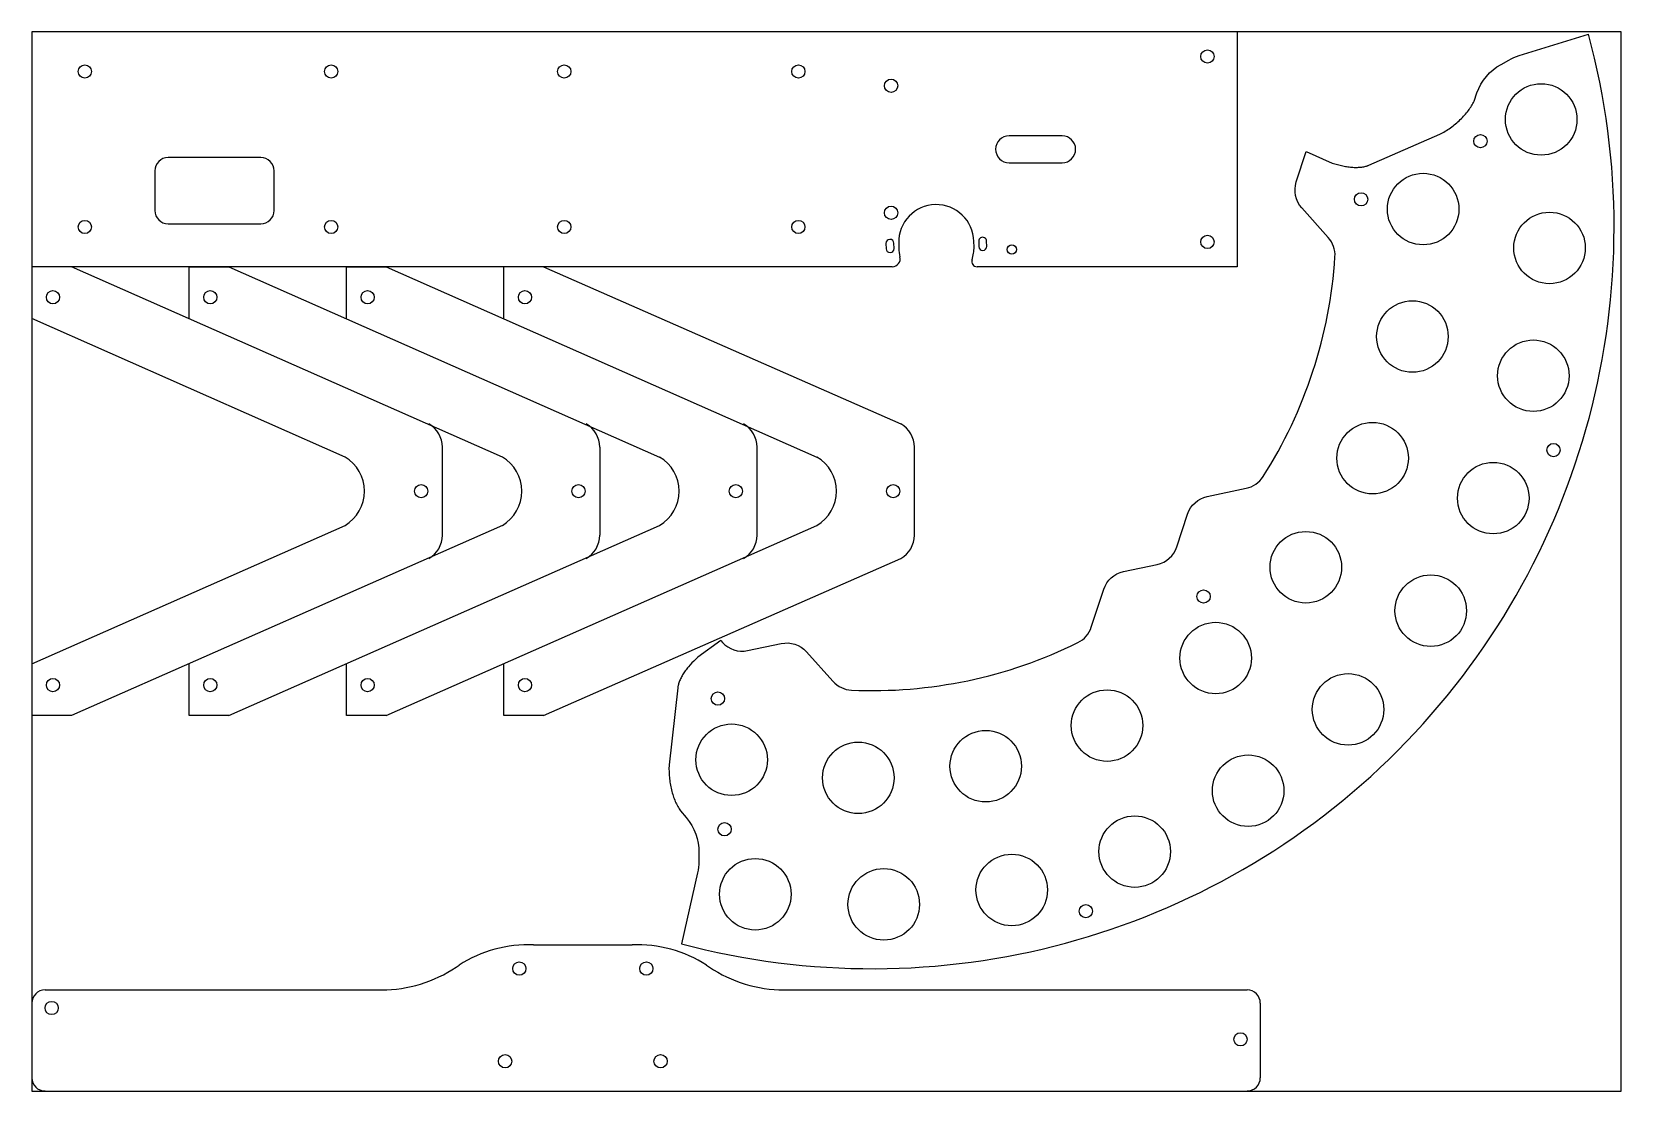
# Model space of a CAD drawing. Header units: millimetres. Extents: x 0 to 600, y 0 to 400.
import ezdxf

# ---------------------------------------------------------------- set-up
doc = ezdxf.new("R2010")
doc.units = ezdxf.units.MM
doc.header["$MEASUREMENT"] = 0
doc.layers.add('Default', color=178, linetype='Continuous', true_color=0x000000)

msp = doc.modelspace()

# ---------------------------------------------------------------- linework, layer by layer
for p, q in [((455, 400), (455, 311.3)), ((327.25, 320.21), (327.3, 318.21)), ((355.69, 318.85), (355.65, 320.85)), ((177.63, 239.45, -6), (15, 311.3, -6)), ((74.39, 311.3, -6), (237.02, 239.45, -6)), ((133.78, 311.3, -6), (296.41, 239.45, -6)), ((177.63, 213.65, -6), (15, 141.8, -6)), ((74.39, 141.8, -6), (237.02, 213.65, -6)), ((189.42, 55.3), (226.61, 55.3)), ((160.2, 46.89), (161.31, 47.65)), ((254.72, 47.65), (255.83, 46.89)), ((5, 38.24), (132.09, 38.24)), ((283.94, 38.24), (458.77, 38.24))]:
    msp.add_line(p, q)
msp.add_lwpolyline([(600, 0), (600, 400), (0, 400), (0, 0)], close=True)
for points in [[(481.09, 354.74), (490.93, 350.44), (491.92, 350.13), (492.91, 349.84), (493.9, 349.58), (494.88, 349.36), (495.86, 349.18), (496.34, 349.1), (496.82, 349.03), (497.29, 348.96), (497.76, 348.91), (498.23, 348.87), (498.68, 348.84), (499.13, 348.82), (499.58, 348.8), (500.01, 348.8), (500.44, 348.81), (500.86, 348.83), (501.27, 348.85), (501.68, 348.89), (502.07, 348.94), (502.45, 349), (502.83, 349.06), (503.19, 349.14), (503.54, 349.23), (503.88, 349.32), (504.04, 349.37), (504.21, 349.43), (504.37, 349.48), (504.52, 349.54), (504.68, 349.6), (531.47, 361.31), (531.99, 361.58), (532.51, 361.86), (533.02, 362.15), (533.53, 362.45), (534.04, 362.77), (534.54, 363.09), (535.05, 363.42), (535.54, 363.77), (536.03, 364.12), (536.52, 364.48), (536.99, 364.85), (537.46, 365.23), (537.93, 365.62), (538.38, 366.02), (538.82, 366.42), (539.26, 366.82), (539.68, 367.24), (540.09, 367.66), (540.49, 368.08), (540.87, 368.51), (541.25, 368.94), (541.61, 369.38), (541.96, 369.81), (542.29, 370.25), (542.61, 370.69), (542.91, 371.13), (543.2, 371.57), (543.48, 372.01), (543.74, 372.45), (543.99, 372.89), (544.22, 373.33), (544.43, 373.76), (545.54, 376.9, -0.182259), (554.63, 387.69), (557.58, 389.34, -0.052472), (561.43, 390.99), (587.67, 399.12)], [(260.08, 170.19), (260.72, 169.48, 0.267949), (270.22, 166.37), (282.93, 169.04, -0.267949), (292.44, 165.93), (302.45, 154.76, 0.201419), (309.44, 151.44, 0.126752), (394.9, 169.4, 0.201419), (399.97, 175.26), (404.64, 189.51, -0.267949), (412.09, 196.19), (424.8, 198.86, 0.267949), (432.24, 205.53), (436.28, 217.88, -0.267949), (443.73, 224.55), (458.41, 227.64, 0.201419), (464.78, 232.04, 0.126752), (491.95, 315.03, 0.201419), (489.42, 322.34), (479.41, 333.51, -0.267949), (477.35, 343.3), (481.09, 354.74)], [(260.08, 170.19), (251.44, 163.82), (250.68, 163.12), (249.93, 162.41), (249.22, 161.68), (248.53, 160.93), (247.88, 160.18), (247.57, 159.81), (247.27, 159.43), (246.98, 159.05), (246.7, 158.67), (246.43, 158.29), (246.18, 157.91), (245.93, 157.53), (245.7, 157.15), (245.48, 156.77), (245.27, 156.4), (245.08, 156.02), (244.9, 155.65), (244.73, 155.29), (244.57, 154.92), (244.43, 154.56), (244.3, 154.21), (244.19, 153.85), (244.09, 153.51), (244, 153.17), (243.96, 153), (243.92, 152.83), (243.89, 152.66), (243.86, 152.5), (243.84, 152.33), (240.58, 123.27), (240.56, 122.69), (240.54, 122.1), (240.54, 121.51), (240.55, 120.92), (240.56, 120.32), (240.59, 119.72), (240.63, 119.12), (240.68, 118.52), (240.74, 117.92), (240.81, 117.32), (240.89, 116.72), (240.99, 116.12), (241.09, 115.53), (241.21, 114.94), (241.33, 114.36), (241.47, 113.78), (241.62, 113.2), (241.77, 112.64), (241.94, 112.08), (242.12, 111.53), (242.3, 110.99), (242.5, 110.46), (242.7, 109.94), (242.92, 109.44), (243.14, 108.94), (243.37, 108.45), (243.61, 107.98), (243.85, 107.52), (244.1, 107.08), (244.36, 106.65), (244.62, 106.23), (244.89, 105.83), (247.05, 103.3, -0.182259), (251.85, 90.03), (251.8, 86.65, -0.052472), (251.31, 82.49), (245.23, 55.7)]]:
    msp.add_lwpolyline(points, format="xyb")
for points in [[(388.94, 360.75), (368.94, 360.75, 1), (368.94, 350.55), (388.94, 350.55, 1)], [(325.5, 318.17), (325.45, 320.17, 1), (322.46, 320.1), (322.5, 318.1, 1)], [(357.45, 320.89), (357.49, 318.89, 1), (360.49, 318.96), (360.45, 320.95, 1)]]:
    msp.add_lwpolyline(points, format="xyb", close=True)
for centre, radius in [((443.8, 390.65), 2.5), ((20, 385), 2.5), ((113, 385), 2.5), ((201, 385), 2.5), ((289.38, 385), 2.5), ((324.38, 379.63), 2.5), ((546.84, 358.69), 2.5), ((501.79, 336.74), 2.5), ((324.38, 331.67), 2.5), ((20, 326.3), 2.5), ((113, 326.3), 2.5), ((201, 326.3), 2.5), ((289.38, 326.3), 2.5), ((369.97, 317.8), 1.75), ((443.8, 320.65), 2.5), ((574.43, 242.08), 2.5), ((442.35, 186.77), 2.5), ((259.02, 148.24), 2.5), ((261.52, 98.9), 2.5), ((397.88, 68), 2.5), ((184.04, 46.3), 2.5), ((231.99, 46.3), 2.5), ((7.5, 31.42), 2.5), ((456.27, 19.59), 2.5), ((178.67, 11.3), 2.5), ((237.37, 11.3), 2.5)]:
    msp.add_circle(centre, radius)
at = {"color": 1, "true_color": 0xff0000}
for centre in [(569.81, 366.91), (525.22, 333.06), (572.94, 318.38), (521.18, 284.93), (566.83, 270.15), (506.15, 239.03), (551.7, 223.94), (480.94, 197.83), (528.1, 181.43), (446.91, 163.55), (496.88, 144.16), (405.9, 138.05), (264.19, 125.15), (360.1, 122.7), (312, 118.32), (459.17, 113.46), (416.34, 90.46), (273.13, 74.36), (321.61, 70.55), (369.92, 75.98)]:
    msp.add_circle(centre, 13.5, dxfattribs=at)
for centre, radius, start, end in [((317.31, 326.26), 280, 255.08139, 15.08139), ((341.45, 320.53), 14.2, 1.28215, 181.28215), ((341.5, 318.53), 14.2, 181.28216, 194.23659), ((341.5, 318.53), 14.2, 341.16552, 1.28213), ((324.82, 314.3), 3, 270, 14.23659), ((356.83, 313.3), 2, 161.16552, 270), ((187.68, 6.22), 49.1, 87.96747, 122.47691), ((228.35, 6.22), 49.1, 57.52309, 92.03253), ((132.09, 88.24), 50, 270, 304.20493), ((283.94, 88.24), 50, 235.79507, 270), ((5, 33.24), 5, 90, 180), ((458.77, 33.24), 5, 0, 90), ((5, 5.09), 5, 180, 270), ((458.77, 5.09), 5, 270, 360)]:
    msp.add_arc(centre, radius, start, end)
at = {"layer": 'Default'}
for p, q in [((86.45, 352.5, -6), (51.45, 352.5, -6)), ((46.45, 347.5, -6), (46.45, 332.5, -6)), ((91.45, 332.5, -6), (91.45, 347.5, -6)), ((51.45, 327.5, -6), (86.45, 327.5, -6)), ((324.82, 311.3), (0, 311.3)), ((15, 311.3, -6), (0, 311.3, -6)), ((0, 311.3, -6), (0, 291.76, -6)), ((59.39, 291.76, -6), (59.39, 311.3, -6)), ((59.39, 311.3, -6), (74.39, 311.3, -6)), ((118.78, 291.76, -6), (118.78, 311.3, -6)), ((118.78, 311.3, -6), (133.78, 311.3, -6)), ((178.17, 291.76, -6), (178.17, 311.3, -6)), ((193.17, 311.3, -6), (328.1, 251.92, -6)), ((455, 311.3), (356.83, 311.3)), ((155, 209.88, -6), (155, 243.22, -6)), ((214.39, 243.22, -6), (214.39, 209.88, -6)), ((273.78, 209.88, -6), (273.78, 243.22, -6)), ((133.78, 141.8, -6), (296.41, 213.65, -6)), ((0, 161.34, -6), (0, 141.8, -6)), ((59.39, 141.8, -6), (59.39, 161.34, -6)), ((118.78, 141.8, -6), (118.78, 161.34, -6)), ((178.17, 141.8, -6), (178.17, 161.34, -6)), ((15, 141.8, -6), (0, 141.8, -6)), ((74.39, 141.8, -6), (59.39, 141.8, -6)), ((133.78, 141.8, -6), (118.78, 141.8, -6)), ((193.17, 141.8, -6), (178.17, 141.8, -6)), ((463.77, 33.24), (463.77, 5.09))]:
    msp.add_line(p, q, dxfattribs=at)
for points in [[(0, 161.34), (118.24, 213.65, 0.569675), (118.24, 239.45), (0, 291.76)], [(193.17, 141.8), (328.1, 201.18, 0.270261), (333.17, 209.88), (333.17, 243.22, 0.270261), (328.1, 251.92)]]:
    msp.add_lwpolyline(points, format="xyb", dxfattribs=at)
for centre in [(8, 299.76, -6), (67.39, 299.76, -6), (126.78, 299.76, -6), (186.17, 299.76, -6), (147, 226.55, -6), (206.39, 226.55, -6), (265.78, 226.55, -6), (325.17, 226.55, -6), (8, 153.34, -6), (67.39, 153.34, -6), (126.78, 153.34, -6), (186.17, 153.34, -6)]:
    msp.add_circle(centre, 2.5, dxfattribs=at)
for centre, radius, start, end in [((51.45, 347.5, -6), 5, 90, 180), ((86.45, 347.5, -6), 5, 360, 90), ((51.45, 332.5, -6), 5, 180, 270), ((86.45, 332.5, -6), 5, 270, 360), ((145, 243.22, -6), 10, 0, 60.49408), ((204.39, 243.22, -6), 10, 0, 60.49408), ((263.78, 243.22, -6), 10, 0, 60.49408), ((169.98, 226.55, -6), 15, 300.66181, 59.33819), ((229.37, 226.55, -6), 15, 300.66181, 59.33819), ((288.76, 226.55, -6), 15, 300.66181, 59.33819), ((145, 209.88, -6), 10, 299.50592, 0), ((204.39, 209.88, -6), 10, 299.50592, 0), ((263.78, 209.88, -6), 10, 299.50592, 0)]:
    msp.add_arc(centre, radius, start, end, dxfattribs=at)

doc.saveas('drawing.dxf')
